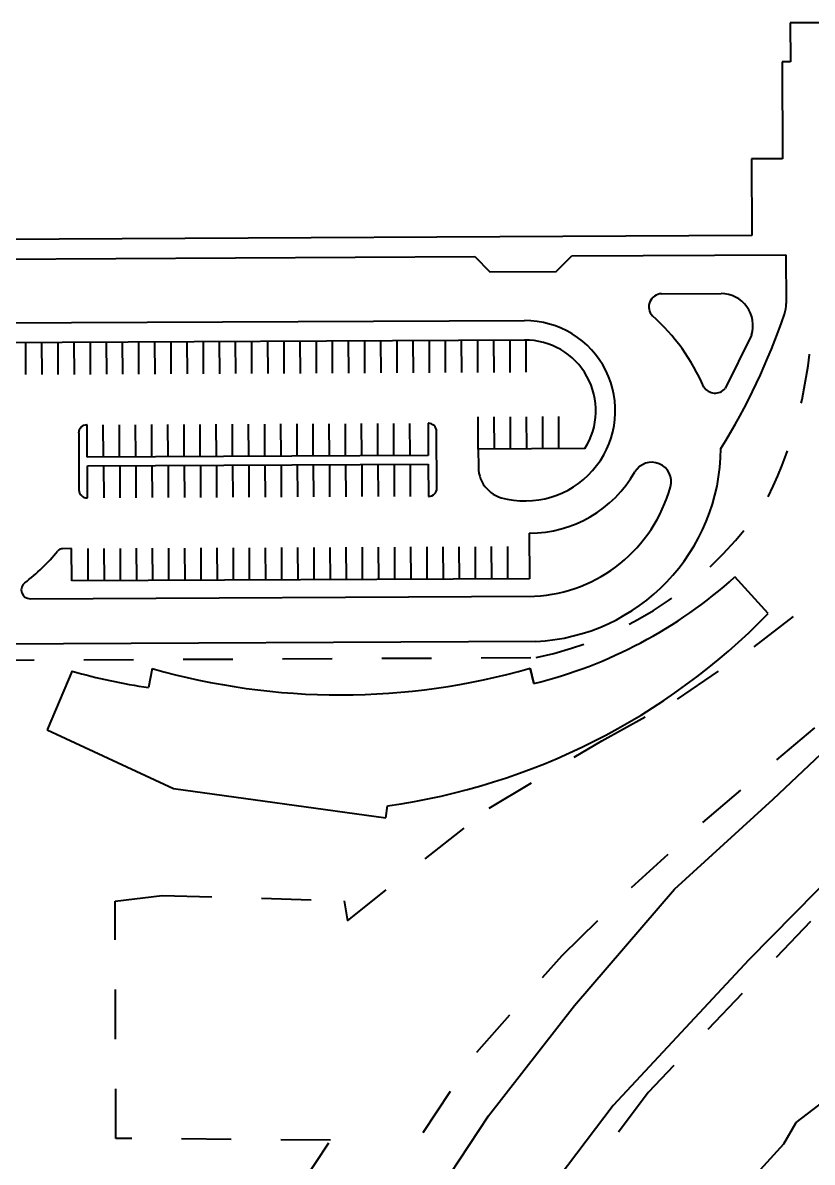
# Model space of a CAD drawing. Header units: metres. Extents: x 625987 to 635197, y 3048449 to 3066446.
# Drawn here: x 634629.488 to 634631.077, y 3063192.206 to 3063194.502 of the extents above; entities that cross this region are included whole.
import ezdxf

# ---------------------------------------------------------------- set-up
doc = ezdxf.new("R2010")
doc.units = ezdxf.units.M
doc.linetypes.add('DASHED', pattern=[0.75, 0.5, -0.25])
for name, color, linetype, lineweight in [('C-BLDG', 253, 'Continuous', 5), ('C-FENC-AIRF-SECU', 253, 'DASHED', 0), ('C-PARK-MARK', 253, 'Continuous', 9), ('C-ROAD-LAND', 253, 'Continuous', 9)]:
    doc.layers.add(name, color=color, linetype=linetype, lineweight=lineweight)
doc.layers.add('C-BLDG-TERM', color=253, linetype='Continuous')
doc.layers.add('C-ROAD-CNTR-N', color=92, linetype='Continuous')

# ---------------------------------------------------------------- blocks, each defined once
blk = doc.blocks.new('*E24')
at = {"layer": 'C-ROAD-LAND', "lineweight": 40, "elevation": 2882.9083}
blk.add_lwpolyline([(634684.78989, 3063131.75783, 0.720806), (634684.79205, 3063131.75145), (634684.99508, 3063131.75241, 0.322998), (634685.04981, 3063131.79655, 0.879525), (634685.03554, 3063131.80251, -0.266742), (634684.993, 3063131.77781), (634684.99308, 3063131.75951), (634684.8088, 3063131.75863), (634684.80874, 3063131.77163), (634684.80511, 3063131.77161, 0.224951), (634684.8031, 3063131.77065, -0.060501), (634684.78988, 3063131.75785, 0.060501)], format="xyb", close=True, dxfattribs=at)
blk.add_lwpolyline([(634684.78989, 3063131.75783, 0.720806), (634684.79205, 3063131.75145), (634684.99508, 3063131.75241, 0.322998), (634685.04981, 3063131.79655, 0.879525), (634685.03554, 3063131.80251, -0.266742), (634684.993, 3063131.77781), (634684.99308, 3063131.75951), (634684.8088, 3063131.75863), (634684.80874, 3063131.77163), (634684.80511, 3063131.77161, 0.224951), (634684.8031, 3063131.77065, -0.060501), (634684.78988, 3063131.75785, 0.060501)], format="xyb", close=True, dxfattribs=at)

msp = doc.modelspace()

# ---------------------------------------------------------------- linework, layer by layer
at = {"layer": 'C-BLDG', "lineweight": 40}
for p, q in [((634630.9885, 3063193.3115, 24568986.0801), (634630.9215, 3063193.3854, 24568986.0801)), ((634630.9885, 3063193.3115, 24568986.0801), (634630.9215, 3063193.3854, 24568986.0801)), ((634629.7485, 3063193.201, 24568986.0801), (634629.741, 3063193.1628, 24568986.0801)), ((634629.7485, 3063193.201, 24568986.0801), (634629.741, 3063193.1628, 24568986.0801)), ((634630.5168, 3063193.1706, 24568986.0801), (634630.5092, 3063193.2017, 24568986.0801)), ((634630.5168, 3063193.1706, 24568986.0801), (634630.5092, 3063193.2017, 24568986.0801)), ((634630.5092, 3063193.2017, 24568986.0801), (634630.5168, 3063193.1706, 24568986.0801)), ((634630.5168, 3063193.1706, 24568986.0801), (634630.5092, 3063193.2017, 24568986.0801)), ((634630.5168, 3063193.1706, 24568986.0801), (634630.5092, 3063193.2017, 24568986.0801)), ((634630.5092, 3063193.2017, 24568986.0801), (634630.5168, 3063193.1706, 24568986.0801)), ((634629.5871, 3063193.1959, 24568986.0801), (634629.5373, 3063193.0772, 24568986.0801)), ((634629.5871, 3063193.1959, 24568986.0801), (634629.5373, 3063193.0772, 24568986.0801)), ((634629.5373, 3063193.0772, 24568986.0801), (634629.7911, 3063192.9593, 24568986.0801)), ((634629.5373, 3063193.0772, 24568986.0801), (634629.7911, 3063192.9593, 24568986.0801)), ((634629.7911, 3063192.9593, 24568986.0801), (634630.2187, 3063192.9001, 24568986.0801)), ((634629.7911, 3063192.9593, 24568986.0801), (634630.2187, 3063192.9001, 24568986.0801)), ((634630.2187, 3063192.9001, 24568986.0801), (634630.2221, 3063192.9244, 24568986.0801)), ((634630.2187, 3063192.9001, 24568986.0801), (634630.2221, 3063192.9244, 24568986.0801))]:
    msp.add_line(p, q, dxfattribs=at)
for centre, major_axis, start_param, end_param in [((634630.2922, 3063194.0829, 24568986.0801), (-0.6643, 0.6643), 2.597536, 3.090226), ((634630.2922, 3063194.0829, 24568986.0801), (-0.6643, 0.6643), 2.597536, 3.090226), ((634630.0395, 3063194.2382, 24568986.0801), (0.9379, 0.9379), 4.0651, 4.724259), ((634630.0395, 3063194.2382, 24568986.0801), (0.9379, 0.9379), 4.0651, 4.724259), ((634630.1276, 3063194.522, 24568986.0801), (0.9718, 0.9718), 3.647531, 4.208371), ((634630.1276, 3063194.522, 24568986.0801), (0.9718, 0.9718), 3.647531, 4.208371), ((634629.8863, 3063194.2156, 24568986.0801), (0.7515, 0.7515), 3.641627, 3.789908), ((634629.8863, 3063194.2156, 24568986.0801), (0.7515, 0.7515), 3.641627, 3.789908)]:
    msp.add_ellipse(centre, major_axis=major_axis, ratio=1, start_param=start_param, end_param=end_param, dxfattribs=at)
at = {"layer": 'C-BLDG-TERM', "lineweight": 40}
for p, q in [((634631.1106, 3063194.5017, 24568986.0801), (634631.0328, 3063194.5014, 24568986.0801)), ((634631.1106, 3063194.5017, 24568986.0801), (634631.0328, 3063194.5014, 24568986.0801)), ((634631.0328, 3063194.5014, 24568986.0801), (634631.0331, 3063194.4233, 24568986.0801)), ((634631.0328, 3063194.5014, 24568986.0801), (634631.0331, 3063194.4233, 24568986.0801)), ((634631.0331, 3063194.4233, 24568986.0801), (634631.0164, 3063194.4233, 24568986.0801)), ((634631.0164, 3063194.4233, 24568986.0801), (634631.0173, 3063194.2279, 24568986.0801)), ((634631.0331, 3063194.4233, 24568986.0801), (634631.0164, 3063194.4233, 24568986.0801)), ((634631.0164, 3063194.4233, 24568986.0801), (634631.0173, 3063194.2279, 24568986.0801)), ((634631.0173, 3063194.2279, 24568986.0801), (634630.9549, 3063194.2276, 24568986.0801)), ((634631.0173, 3063194.2279, 24568986.0801), (634630.9549, 3063194.2276, 24568986.0801)), ((634630.9549, 3063194.2276, 24568986.0801), (634630.9556, 3063194.073, 24568986.0801)), ((634630.9549, 3063194.2276, 24568986.0801), (634630.9556, 3063194.073, 24568986.0801)), ((634630.9556, 3063194.073, 24568986.0801), (634628.5896, 3063194.0613, 24568986.0801)), ((634630.9556, 3063194.073, 24568986.0801), (634628.5896, 3063194.0613, 24568986.0801))]:
    msp.add_line(p, q, dxfattribs=at)
at = {"layer": 'C-FENC-AIRF-SECU', "lineweight": 40, "ltscale": 0.2}
for p, q in [((634630.9602, 3063193.2448, 24568986.0801), (634631.1658, 3063193.4039, 24568986.0801)), ((634630.9602, 3063193.2448, 24568986.0801), (634631.1658, 3063193.4039, 24568986.0801)), ((634630.8061, 3063193.1393, 24568986.0801), (634630.9602, 3063193.2448, 24568986.0801)), ((634630.8061, 3063193.1393, 24568986.0801), (634630.9602, 3063193.2448, 24568986.0801)), ((634628.6107, 3063193.2139, 24568986.0801), (634630.5213, 3063193.2229, 24568986.0801)), ((634628.6107, 3063193.2139, 24568986.0801), (634630.5213, 3063193.2229, 24568986.0801)), ((634631.0056, 3063193.017, 24568986.0801), (634631.2543, 3063193.2261, 24568986.0801)), ((634631.0056, 3063193.017, 24568986.0801), (634631.2543, 3063193.2261, 24568986.0801)), ((634630.6533, 3063193.0555, 24568986.0801), (634630.8061, 3063193.1393, 24568986.0801)), ((634630.6533, 3063193.0555, 24568986.0801), (634630.8061, 3063193.1393, 24568986.0801)), ((634630.4265, 3063192.9195, 24568986.0801), (634630.6533, 3063193.0555, 24568986.0801)), ((634630.4265, 3063192.9195, 24568986.0801), (634630.6533, 3063193.0555, 24568986.0801)), ((634630.857, 3063192.8908, 24568986.0801), (634631.0056, 3063193.017, 24568986.0801)), ((634630.857, 3063192.8908, 24568986.0801), (634631.0056, 3063193.017, 24568986.0801)), ((634630.1413, 3063192.6928, 24568986.0801), (634630.4265, 3063192.9195, 24568986.0801)), ((634630.1413, 3063192.6928, 24568986.0801), (634630.4265, 3063192.9195, 24568986.0801)), ((634630.713, 3063192.7595, 24568986.0801), (634630.857, 3063192.8908, 24568986.0801)), ((634630.713, 3063192.7595, 24568986.0801), (634630.857, 3063192.8908, 24568986.0801)), ((634631.2113, 3063192.8362, 24568986.0801), (634630.7471, 3063192.3468, 24568986.0801)), ((634631.2113, 3063192.8362, 24568986.0801), (634630.7471, 3063192.3468, 24568986.0801)), ((634629.6738, 3063192.7319, 24568986.0801), (634629.7688, 3063192.7439, 24568986.0801)), ((634629.6738, 3063192.7319, 24568986.0801), (634629.7688, 3063192.7439, 24568986.0801)), ((634629.7688, 3063192.7439, 24568986.0801), (634630.1349, 3063192.7331, 24568986.0801)), ((634629.7688, 3063192.7439, 24568986.0801), (634630.1349, 3063192.7331, 24568986.0801)), ((634630.5739, 3063192.623, 24568986.0801), (634630.713, 3063192.7595, 24568986.0801)), ((634630.5739, 3063192.623, 24568986.0801), (634630.713, 3063192.7595, 24568986.0801)), ((634629.6753, 3063192.2541, 24568986.0801), (634629.6738, 3063192.7319, 24568986.0801)), ((634629.6753, 3063192.2541, 24568986.0801), (634629.6738, 3063192.7319, 24568986.0801)), ((634630.1349, 3063192.7331, 24568986.0801), (634630.1413, 3063192.6928, 24568986.0801)), ((634630.1349, 3063192.7331, 24568986.0801), (634630.1413, 3063192.6928, 24568986.0801)), ((634630.4019, 3063192.4283, 24568986.0801), (634630.5739, 3063192.623, 24568986.0801)), ((634630.4019, 3063192.4283, 24568986.0801), (634630.5739, 3063192.623, 24568986.0801)), ((634631.045, 3063192.2866, 24568986.0801), (634631.3172, 3063192.4954, 24568986.0801)), ((634631.045, 3063192.2866, 24568986.0801), (634631.3172, 3063192.4954, 24568986.0801)), ((634630.2936, 3063192.2663, 24568986.0801), (634630.4019, 3063192.4283, 24568986.0801)), ((634630.2936, 3063192.2663, 24568986.0801), (634630.4019, 3063192.4283, 24568986.0801)), ((634630.7471, 3063192.3468, 24568986.0801), (634630.3858, 3063191.8624, 24568986.0801)), ((634630.7471, 3063192.3468, 24568986.0801), (634630.3858, 3063191.8624, 24568986.0801)), ((634631.0197, 3063192.2431, 24568986.0801), (634631.045, 3063192.2866, 24568986.0801)), ((634631.0197, 3063192.2431, 24568986.0801), (634631.045, 3063192.2866, 24568986.0801)), ((634630.0139, 3063191.7529, 24568986.0801), (634630.2936, 3063192.2663, 24568986.0801)), ((634630.0139, 3063191.7529, 24568986.0801), (634630.2936, 3063192.2663, 24568986.0801)), ((634628.9501, 3063190.4907, 24568986.0801), (634630.1074, 3063192.251, 24568986.0801)), ((634628.9501, 3063190.4907, 24568986.0801), (634630.1074, 3063192.251, 24568986.0801)), ((634630.1074, 3063192.251, 24568986.0801), (634629.6753, 3063192.2541, 24568986.0801)), ((634630.1074, 3063192.251, 24568986.0801), (634629.6753, 3063192.2541, 24568986.0801)), ((634630.9531, 3063192.1696, 24568986.0801), (634631.0197, 3063192.2431, 24568986.0801)), ((634630.9531, 3063192.1696, 24568986.0801), (634631.0197, 3063192.2431, 24568986.0801))]:
    msp.add_line(p, q, dxfattribs=at)
for centre, major_axis, start_param, end_param in [((634630.2105, 3063193.927, 24568986.0801), (-0.6123, 0.6123), 3.472735, 3.89922), ((634630.2105, 3063193.927, 24568986.0801), (-0.6123, 0.6123), 3.472735, 3.89922), ((634630.3714, 3063193.938, 24568986.0801), (0.5166, 0.5166), 4.133599, 4.933095), ((634630.3714, 3063193.938, 24568986.0801), (0.5166, 0.5166), 4.133599, 4.933095)]:
    msp.add_ellipse(centre, major_axis=major_axis, ratio=1, start_param=start_param, end_param=end_param, dxfattribs=at)
at = {"layer": 'C-PARK-MARK', "lineweight": 40}
for p, q in [((634629.4944, 3063193.7929, 24568986.0801), (634629.4941, 3063193.8579, 24568986.0801)), ((634629.4944, 3063193.7929, 24568986.0801), (634629.4941, 3063193.8579, 24568986.0801)), ((634629.5269, 3063193.7931, 24568986.0801), (634629.5266, 3063193.8581, 24568986.0801)), ((634629.5269, 3063193.7931, 24568986.0801), (634629.5266, 3063193.8581, 24568986.0801)), ((634629.5594, 3063193.7932, 24568986.0801), (634629.5591, 3063193.8582, 24568986.0801)), ((634629.5594, 3063193.7932, 24568986.0801), (634629.5591, 3063193.8582, 24568986.0801)), ((634629.5919, 3063193.7934, 24568986.0801), (634629.5916, 3063193.8584, 24568986.0801)), ((634629.5919, 3063193.7934, 24568986.0801), (634629.5916, 3063193.8584, 24568986.0801)), ((634629.6244, 3063193.7935, 24568986.0801), (634629.6241, 3063193.8585, 24568986.0801)), ((634629.6244, 3063193.7935, 24568986.0801), (634629.6241, 3063193.8585, 24568986.0801)), ((634629.6569, 3063193.7937, 24568986.0801), (634629.6566, 3063193.8587, 24568986.0801)), ((634629.6569, 3063193.7937, 24568986.0801), (634629.6566, 3063193.8587, 24568986.0801)), ((634629.6894, 3063193.7938, 24568986.0801), (634629.689, 3063193.8588, 24568986.0801)), ((634629.6894, 3063193.7938, 24568986.0801), (634629.689, 3063193.8588, 24568986.0801)), ((634629.7218, 3063193.794, 24568986.0801), (634629.7215, 3063193.859, 24568986.0801)), ((634629.7218, 3063193.794, 24568986.0801), (634629.7215, 3063193.859, 24568986.0801)), ((634629.7543, 3063193.7941, 24568986.0801), (634629.754, 3063193.8591, 24568986.0801)), ((634629.7543, 3063193.7941, 24568986.0801), (634629.754, 3063193.8591, 24568986.0801)), ((634629.7868, 3063193.7943, 24568986.0801), (634629.7865, 3063193.8593, 24568986.0801)), ((634629.7868, 3063193.7943, 24568986.0801), (634629.7865, 3063193.8593, 24568986.0801)), ((634629.8193, 3063193.7945, 24568986.0801), (634629.819, 3063193.8594, 24568986.0801)), ((634629.8193, 3063193.7945, 24568986.0801), (634629.819, 3063193.8594, 24568986.0801)), ((634629.8518, 3063193.7946, 24568986.0801), (634629.8515, 3063193.8596, 24568986.0801)), ((634629.8518, 3063193.7946, 24568986.0801), (634629.8515, 3063193.8596, 24568986.0801)), ((634629.8843, 3063193.7948, 24568986.0801), (634629.884, 3063193.8597, 24568986.0801)), ((634629.8843, 3063193.7948, 24568986.0801), (634629.884, 3063193.8597, 24568986.0801)), ((634629.9168, 3063193.7949, 24568986.0801), (634629.9165, 3063193.8599, 24568986.0801)), ((634629.9168, 3063193.7949, 24568986.0801), (634629.9165, 3063193.8599, 24568986.0801)), ((634629.9493, 3063193.7951, 24568986.0801), (634629.949, 3063193.8601, 24568986.0801)), ((634629.9493, 3063193.7951, 24568986.0801), (634629.949, 3063193.8601, 24568986.0801)), ((634629.9818, 3063193.7952, 24568986.0801), (634629.9815, 3063193.8602, 24568986.0801)), ((634629.9818, 3063193.7952, 24568986.0801), (634629.9815, 3063193.8602, 24568986.0801)), ((634630.0143, 3063193.7954, 24568986.0801), (634630.0139, 3063193.8604, 24568986.0801)), ((634630.0143, 3063193.7954, 24568986.0801), (634630.0139, 3063193.8604, 24568986.0801)), ((634630.0467, 3063193.7955, 24568986.0801), (634630.0464, 3063193.8605, 24568986.0801)), ((634630.0467, 3063193.7955, 24568986.0801), (634630.0464, 3063193.8605, 24568986.0801)), ((634630.0792, 3063193.7957, 24568986.0801), (634630.0789, 3063193.8607, 24568986.0801)), ((634630.0792, 3063193.7957, 24568986.0801), (634630.0789, 3063193.8607, 24568986.0801)), ((634630.1117, 3063193.7958, 24568986.0801), (634630.1114, 3063193.8608, 24568986.0801)), ((634630.1117, 3063193.7958, 24568986.0801), (634630.1114, 3063193.8608, 24568986.0801)), ((634630.1442, 3063193.796, 24568986.0801), (634630.1439, 3063193.861, 24568986.0801)), ((634630.1442, 3063193.796, 24568986.0801), (634630.1439, 3063193.861, 24568986.0801)), ((634630.1767, 3063193.7961, 24568986.0801), (634630.1764, 3063193.8611, 24568986.0801)), ((634630.1767, 3063193.7961, 24568986.0801), (634630.1764, 3063193.8611, 24568986.0801)), ((634630.2092, 3063193.7963, 24568986.0801), (634630.2089, 3063193.8613, 24568986.0801)), ((634630.2092, 3063193.7963, 24568986.0801), (634630.2089, 3063193.8613, 24568986.0801)), ((634630.2417, 3063193.7965, 24568986.0801), (634630.2414, 3063193.8614, 24568986.0801)), ((634630.2417, 3063193.7965, 24568986.0801), (634630.2414, 3063193.8614, 24568986.0801)), ((634630.2742, 3063193.7966, 24568986.0801), (634630.2739, 3063193.8616, 24568986.0801)), ((634630.2742, 3063193.7966, 24568986.0801), (634630.2739, 3063193.8616, 24568986.0801)), ((634630.3067, 3063193.7968, 24568986.0801), (634630.3064, 3063193.8617, 24568986.0801)), ((634630.3067, 3063193.7968, 24568986.0801), (634630.3064, 3063193.8617, 24568986.0801)), ((634630.3391, 3063193.7969, 24568986.0801), (634630.3388, 3063193.8619, 24568986.0801)), ((634630.3391, 3063193.7969, 24568986.0801), (634630.3388, 3063193.8619, 24568986.0801)), ((634630.3716, 3063193.7971, 24568986.0801), (634630.3713, 3063193.8621, 24568986.0801)), ((634630.3716, 3063193.7971, 24568986.0801), (634630.3713, 3063193.8621, 24568986.0801)), ((634630.4041, 3063193.7972, 24568986.0801), (634630.4038, 3063193.8622, 24568986.0801)), ((634630.4041, 3063193.7972, 24568986.0801), (634630.4038, 3063193.8622, 24568986.0801)), ((634630.4366, 3063193.7974, 24568986.0801), (634630.4363, 3063193.8624, 24568986.0801)), ((634630.4366, 3063193.7974, 24568986.0801), (634630.4363, 3063193.8624, 24568986.0801)), ((634630.4691, 3063193.7975, 24568986.0801), (634630.4688, 3063193.8625, 24568986.0801)), ((634630.4691, 3063193.7975, 24568986.0801), (634630.4688, 3063193.8625, 24568986.0801)), ((634630.5016, 3063193.7977, 24568986.0801), (634630.5013, 3063193.8627, 24568986.0801)), ((634630.5016, 3063193.7977, 24568986.0801), (634630.5013, 3063193.8627, 24568986.0801)), ((634630.4049, 3063193.6428, 24568986.0801), (634630.4046, 3063193.7077, 24568986.0801)), ((634630.4049, 3063193.6428, 24568986.0801), (634630.4046, 3063193.7077, 24568986.0801)), ((634630.4373, 3063193.6429, 24568986.0801), (634630.437, 3063193.7079, 24568986.0801)), ((634630.4373, 3063193.6429, 24568986.0801), (634630.437, 3063193.7079, 24568986.0801)), ((634630.4698, 3063193.6431, 24568986.0801), (634630.4695, 3063193.708, 24568986.0801)), ((634630.4698, 3063193.6431, 24568986.0801), (634630.4695, 3063193.708, 24568986.0801)), ((634630.5023, 3063193.6432, 24568986.0801), (634630.502, 3063193.7082, 24568986.0801)), ((634630.5023, 3063193.6432, 24568986.0801), (634630.502, 3063193.7082, 24568986.0801)), ((634630.5348, 3063193.6434, 24568986.0801), (634630.5345, 3063193.7083, 24568986.0801)), ((634630.5348, 3063193.6434, 24568986.0801), (634630.5345, 3063193.7083, 24568986.0801)), ((634630.5673, 3063193.6435, 24568986.0801), (634630.567, 3063193.7085, 24568986.0801)), ((634630.5673, 3063193.6435, 24568986.0801), (634630.567, 3063193.7085, 24568986.0801)), ((634629.6504, 3063193.6268, 24568986.0801), (634629.6501, 3063193.6918, 24568986.0801)), ((634629.6504, 3063193.6268, 24568986.0801), (634629.6501, 3063193.6918, 24568986.0801)), ((634629.6829, 3063193.627, 24568986.0801), (634629.6826, 3063193.6919, 24568986.0801)), ((634629.6829, 3063193.627, 24568986.0801), (634629.6826, 3063193.6919, 24568986.0801)), ((634629.7154, 3063193.6271, 24568986.0801), (634629.7151, 3063193.6921, 24568986.0801)), ((634629.7154, 3063193.6271, 24568986.0801), (634629.7151, 3063193.6921, 24568986.0801)), ((634629.7479, 3063193.6273, 24568986.0801), (634629.7476, 3063193.6922, 24568986.0801)), ((634629.7479, 3063193.6273, 24568986.0801), (634629.7476, 3063193.6922, 24568986.0801)), ((634629.7804, 3063193.6274, 24568986.0801), (634629.78, 3063193.6924, 24568986.0801)), ((634629.7804, 3063193.6274, 24568986.0801), (634629.78, 3063193.6924, 24568986.0801)), ((634629.8128, 3063193.6276, 24568986.0801), (634629.8125, 3063193.6926, 24568986.0801)), ((634629.8128, 3063193.6276, 24568986.0801), (634629.8125, 3063193.6926, 24568986.0801)), ((634629.8453, 3063193.6277, 24568986.0801), (634629.845, 3063193.6927, 24568986.0801)), ((634629.8453, 3063193.6277, 24568986.0801), (634629.845, 3063193.6927, 24568986.0801)), ((634629.8778, 3063193.6279, 24568986.0801), (634629.8775, 3063193.6929, 24568986.0801)), ((634629.8778, 3063193.6279, 24568986.0801), (634629.8775, 3063193.6929, 24568986.0801)), ((634629.9103, 3063193.628, 24568986.0801), (634629.91, 3063193.693, 24568986.0801)), ((634629.9103, 3063193.628, 24568986.0801), (634629.91, 3063193.693, 24568986.0801)), ((634629.9428, 3063193.6282, 24568986.0801), (634629.9425, 3063193.6932, 24568986.0801)), ((634629.9428, 3063193.6282, 24568986.0801), (634629.9425, 3063193.6932, 24568986.0801)), ((634629.9753, 3063193.6283, 24568986.0801), (634629.975, 3063193.6933, 24568986.0801)), ((634629.9753, 3063193.6283, 24568986.0801), (634629.975, 3063193.6933, 24568986.0801)), ((634630.0078, 3063193.6285, 24568986.0801), (634630.0075, 3063193.6935, 24568986.0801)), ((634630.0078, 3063193.6285, 24568986.0801), (634630.0075, 3063193.6935, 24568986.0801)), ((634630.0403, 3063193.6287, 24568986.0801), (634630.04, 3063193.6936, 24568986.0801)), ((634630.0403, 3063193.6287, 24568986.0801), (634630.04, 3063193.6936, 24568986.0801)), ((634630.0728, 3063193.6288, 24568986.0801), (634630.0725, 3063193.6938, 24568986.0801)), ((634630.0728, 3063193.6288, 24568986.0801), (634630.0725, 3063193.6938, 24568986.0801)), ((634630.1052, 3063193.629, 24568986.0801), (634630.1049, 3063193.6939, 24568986.0801)), ((634630.1052, 3063193.629, 24568986.0801), (634630.1049, 3063193.6939, 24568986.0801)), ((634630.1377, 3063193.6291, 24568986.0801), (634630.1374, 3063193.6941, 24568986.0801)), ((634630.1377, 3063193.6291, 24568986.0801), (634630.1374, 3063193.6941, 24568986.0801)), ((634630.1702, 3063193.6293, 24568986.0801), (634630.1699, 3063193.6943, 24568986.0801)), ((634630.1702, 3063193.6293, 24568986.0801), (634630.1699, 3063193.6943, 24568986.0801)), ((634630.2027, 3063193.6294, 24568986.0801), (634630.2024, 3063193.6944, 24568986.0801)), ((634630.2027, 3063193.6294, 24568986.0801), (634630.2024, 3063193.6944, 24568986.0801)), ((634630.2352, 3063193.6296, 24568986.0801), (634630.2349, 3063193.6946, 24568986.0801)), ((634630.2352, 3063193.6296, 24568986.0801), (634630.2349, 3063193.6946, 24568986.0801)), ((634630.2677, 3063193.6297, 24568986.0801), (634630.2674, 3063193.6947, 24568986.0801)), ((634630.2677, 3063193.6297, 24568986.0801), (634630.2674, 3063193.6947, 24568986.0801)), ((634629.8779, 3063193.6107, 24568986.0801), (634629.8782, 3063193.5457, 24568986.0801)), ((634629.8779, 3063193.6107, 24568986.0801), (634629.8782, 3063193.5457, 24568986.0801)), ((634629.9104, 3063193.6108, 24568986.0801), (634629.9107, 3063193.5459, 24568986.0801)), ((634629.9104, 3063193.6108, 24568986.0801), (634629.9107, 3063193.5459, 24568986.0801)), ((634629.9429, 3063193.611, 24568986.0801), (634629.9432, 3063193.546, 24568986.0801)), ((634629.9429, 3063193.611, 24568986.0801), (634629.9432, 3063193.546, 24568986.0801)), ((634629.9754, 3063193.6111, 24568986.0801), (634629.9757, 3063193.5462, 24568986.0801)), ((634629.9754, 3063193.6111, 24568986.0801), (634629.9757, 3063193.5462, 24568986.0801)), ((634630.0079, 3063193.6113, 24568986.0801), (634630.0082, 3063193.5463, 24568986.0801)), ((634630.0079, 3063193.6113, 24568986.0801), (634630.0082, 3063193.5463, 24568986.0801)), ((634630.0404, 3063193.6115, 24568986.0801), (634630.0407, 3063193.5465, 24568986.0801)), ((634630.0404, 3063193.6115, 24568986.0801), (634630.0407, 3063193.5465, 24568986.0801)), ((634630.0728, 3063193.6116, 24568986.0801), (634630.0731, 3063193.5466, 24568986.0801)), ((634630.0728, 3063193.6116, 24568986.0801), (634630.0731, 3063193.5466, 24568986.0801)), ((634630.1053, 3063193.6118, 24568986.0801), (634630.1056, 3063193.5468, 24568986.0801)), ((634630.1053, 3063193.6118, 24568986.0801), (634630.1056, 3063193.5468, 24568986.0801)), ((634630.1378, 3063193.6119, 24568986.0801), (634630.1381, 3063193.5469, 24568986.0801)), ((634630.1378, 3063193.6119, 24568986.0801), (634630.1381, 3063193.5469, 24568986.0801)), ((634630.1703, 3063193.6121, 24568986.0801), (634630.1706, 3063193.5471, 24568986.0801)), ((634630.1703, 3063193.6121, 24568986.0801), (634630.1706, 3063193.5471, 24568986.0801)), ((634630.2028, 3063193.6122, 24568986.0801), (634630.2031, 3063193.5472, 24568986.0801)), ((634630.2028, 3063193.6122, 24568986.0801), (634630.2031, 3063193.5472, 24568986.0801)), ((634630.2353, 3063193.6124, 24568986.0801), (634630.2356, 3063193.5474, 24568986.0801)), ((634630.2353, 3063193.6124, 24568986.0801), (634630.2356, 3063193.5474, 24568986.0801)), ((634630.2678, 3063193.6125, 24568986.0801), (634630.2681, 3063193.5476, 24568986.0801)), ((634630.2678, 3063193.6125, 24568986.0801), (634630.2681, 3063193.5476, 24568986.0801)), ((634629.6505, 3063193.6096, 24568986.0801), (634629.6508, 3063193.5446, 24568986.0801)), ((634629.6505, 3063193.6096, 24568986.0801), (634629.6508, 3063193.5446, 24568986.0801)), ((634629.683, 3063193.6098, 24568986.0801), (634629.6833, 3063193.5448, 24568986.0801)), ((634629.683, 3063193.6098, 24568986.0801), (634629.6833, 3063193.5448, 24568986.0801)), ((634629.7155, 3063193.6099, 24568986.0801), (634629.7158, 3063193.5449, 24568986.0801)), ((634629.7155, 3063193.6099, 24568986.0801), (634629.7158, 3063193.5449, 24568986.0801)), ((634629.7479, 3063193.6101, 24568986.0801), (634629.7483, 3063193.5451, 24568986.0801)), ((634629.7479, 3063193.6101, 24568986.0801), (634629.7483, 3063193.5451, 24568986.0801)), ((634629.7804, 3063193.6102, 24568986.0801), (634629.7807, 3063193.5452, 24568986.0801)), ((634629.7804, 3063193.6102, 24568986.0801), (634629.7807, 3063193.5452, 24568986.0801)), ((634629.8129, 3063193.6104, 24568986.0801), (634629.8132, 3063193.5454, 24568986.0801)), ((634629.8129, 3063193.6104, 24568986.0801), (634629.8132, 3063193.5454, 24568986.0801)), ((634629.8454, 3063193.6105, 24568986.0801), (634629.8457, 3063193.5456, 24568986.0801)), ((634629.8454, 3063193.6105, 24568986.0801), (634629.8457, 3063193.5456, 24568986.0801)), ((634629.6188, 3063193.4426, 24568986.0801), (634629.6191, 3063193.3776, 24568986.0801)), ((634629.6188, 3063193.4426, 24568986.0801), (634629.6191, 3063193.3776, 24568986.0801)), ((634629.6513, 3063193.4428, 24568986.0801), (634629.6516, 3063193.3778, 24568986.0801)), ((634629.6513, 3063193.4428, 24568986.0801), (634629.6516, 3063193.3778, 24568986.0801)), ((634629.6838, 3063193.4429, 24568986.0801), (634629.6841, 3063193.3779, 24568986.0801)), ((634629.6838, 3063193.4429, 24568986.0801), (634629.6841, 3063193.3779, 24568986.0801)), ((634629.7162, 3063193.4431, 24568986.0801), (634629.7166, 3063193.3781, 24568986.0801)), ((634629.7162, 3063193.4431, 24568986.0801), (634629.7166, 3063193.3781, 24568986.0801)), ((634629.7487, 3063193.4432, 24568986.0801), (634629.749, 3063193.3782, 24568986.0801)), ((634629.7487, 3063193.4432, 24568986.0801), (634629.749, 3063193.3782, 24568986.0801)), ((634629.7812, 3063193.4434, 24568986.0801), (634629.7815, 3063193.3784, 24568986.0801)), ((634629.7812, 3063193.4434, 24568986.0801), (634629.7815, 3063193.3784, 24568986.0801)), ((634629.8137, 3063193.4435, 24568986.0801), (634629.814, 3063193.3786, 24568986.0801)), ((634629.8137, 3063193.4435, 24568986.0801), (634629.814, 3063193.3786, 24568986.0801)), ((634629.8462, 3063193.4437, 24568986.0801), (634629.8465, 3063193.3787, 24568986.0801)), ((634629.8462, 3063193.4437, 24568986.0801), (634629.8465, 3063193.3787, 24568986.0801)), ((634629.8787, 3063193.4438, 24568986.0801), (634629.879, 3063193.3789, 24568986.0801)), ((634629.8787, 3063193.4438, 24568986.0801), (634629.879, 3063193.3789, 24568986.0801)), ((634629.9112, 3063193.444, 24568986.0801), (634629.9115, 3063193.379, 24568986.0801)), ((634629.9112, 3063193.444, 24568986.0801), (634629.9115, 3063193.379, 24568986.0801)), ((634629.9437, 3063193.4441, 24568986.0801), (634629.944, 3063193.3792, 24568986.0801)), ((634629.9437, 3063193.4441, 24568986.0801), (634629.944, 3063193.3792, 24568986.0801)), ((634629.9762, 3063193.4443, 24568986.0801), (634629.9765, 3063193.3793, 24568986.0801)), ((634629.9762, 3063193.4443, 24568986.0801), (634629.9765, 3063193.3793, 24568986.0801)), ((634630.0087, 3063193.4445, 24568986.0801), (634630.009, 3063193.3795, 24568986.0801)), ((634630.0087, 3063193.4445, 24568986.0801), (634630.009, 3063193.3795, 24568986.0801)), ((634630.0411, 3063193.4446, 24568986.0801), (634630.0414, 3063193.3796, 24568986.0801)), ((634630.0411, 3063193.4446, 24568986.0801), (634630.0414, 3063193.3796, 24568986.0801)), ((634630.0736, 3063193.4448, 24568986.0801), (634630.0739, 3063193.3798, 24568986.0801)), ((634630.0736, 3063193.4448, 24568986.0801), (634630.0739, 3063193.3798, 24568986.0801)), ((634630.1061, 3063193.4449, 24568986.0801), (634630.1064, 3063193.3799, 24568986.0801)), ((634630.1061, 3063193.4449, 24568986.0801), (634630.1064, 3063193.3799, 24568986.0801)), ((634630.1386, 3063193.4451, 24568986.0801), (634630.1389, 3063193.3801, 24568986.0801)), ((634630.1386, 3063193.4451, 24568986.0801), (634630.1389, 3063193.3801, 24568986.0801)), ((634630.1711, 3063193.4452, 24568986.0801), (634630.1714, 3063193.3802, 24568986.0801)), ((634630.1711, 3063193.4452, 24568986.0801), (634630.1714, 3063193.3802, 24568986.0801)), ((634630.2036, 3063193.4454, 24568986.0801), (634630.2039, 3063193.3804, 24568986.0801)), ((634630.2036, 3063193.4454, 24568986.0801), (634630.2039, 3063193.3804, 24568986.0801)), ((634630.2361, 3063193.4455, 24568986.0801), (634630.2364, 3063193.3806, 24568986.0801)), ((634630.2361, 3063193.4455, 24568986.0801), (634630.2364, 3063193.3806, 24568986.0801)), ((634630.2686, 3063193.4457, 24568986.0801), (634630.2689, 3063193.3807, 24568986.0801)), ((634630.2686, 3063193.4457, 24568986.0801), (634630.2689, 3063193.3807, 24568986.0801)), ((634630.3011, 3063193.4458, 24568986.0801), (634630.3014, 3063193.3809, 24568986.0801)), ((634630.3011, 3063193.4458, 24568986.0801), (634630.3014, 3063193.3809, 24568986.0801)), ((634630.3335, 3063193.446, 24568986.0801), (634630.3339, 3063193.381, 24568986.0801)), ((634630.3335, 3063193.446, 24568986.0801), (634630.3339, 3063193.381, 24568986.0801)), ((634630.366, 3063193.4462, 24568986.0801), (634630.3663, 3063193.3812, 24568986.0801)), ((634630.366, 3063193.4462, 24568986.0801), (634630.3663, 3063193.3812, 24568986.0801)), ((634630.3985, 3063193.4463, 24568986.0801), (634630.3988, 3063193.3813, 24568986.0801)), ((634630.3985, 3063193.4463, 24568986.0801), (634630.3988, 3063193.3813, 24568986.0801)), ((634630.431, 3063193.4465, 24568986.0801), (634630.4313, 3063193.3815, 24568986.0801)), ((634630.431, 3063193.4465, 24568986.0801), (634630.4313, 3063193.3815, 24568986.0801)), ((634630.4635, 3063193.4466, 24568986.0801), (634630.4638, 3063193.3816, 24568986.0801)), ((634630.4635, 3063193.4466, 24568986.0801), (634630.4638, 3063193.3816, 24568986.0801))]:
    msp.add_line(p, q, dxfattribs=at)
at = {"layer": 'C-ROAD-LAND', "lineweight": 40}
for p, q in [((634628.6527, 3063194.0215, 24568986.0801), (634630.3979, 3063194.0311, 24568986.0801)), ((634628.6527, 3063194.0215, 24568986.0801), (634630.3979, 3063194.0311, 24568986.0801)), ((634630.3979, 3063194.0311, 24568986.0801), (634630.4279, 3063194.0001, 24568986.0801)), ((634630.3979, 3063194.0311, 24568986.0801), (634630.4279, 3063194.0001, 24568986.0801)), ((634630.5617, 3063194.001, 24568986.0801), (634630.5934, 3063194.0321, 24568986.0801)), ((634630.5617, 3063194.001, 24568986.0801), (634630.5934, 3063194.0321, 24568986.0801)), ((634630.5934, 3063194.0321, 24568986.0801), (634631.0242, 3063194.0341, 24568986.0801)), ((634630.5934, 3063194.0321, 24568986.0801), (634631.0242, 3063194.0341, 24568986.0801)), ((634631.0242, 3063194.0341, 24568986.0801), (634631.0246, 3063193.9359, 24568986.0801)), ((634631.0242, 3063194.0341, 24568986.0801), (634631.0246, 3063193.9359, 24568986.0801)), ((634630.4279, 3063194.0001, 24568986.0801), (634630.5617, 3063194.001, 24568986.0801)), ((634630.4279, 3063194.0001, 24568986.0801), (634630.5617, 3063194.001, 24568986.0801)), ((634630.7737, 3063193.9558, 24568986.0801), (634630.8937, 3063193.9564, 24568986.0801)), ((634630.7737, 3063193.9558, 24568986.0801), (634630.8937, 3063193.9564, 24568986.0801)), ((634630.7737, 3063193.9558, 24568986.0801), (634630.7737, 3063193.9558, 24568986.0801)), ((634630.7737, 3063193.9558, 24568986.0801), (634630.7737, 3063193.9558, 24568986.0801)), ((634630.4977, 3063193.9016, 24568986.0801), (634628.6413, 3063193.8928, 24568986.0801)), ((634630.4977, 3063193.9016, 24568986.0801), (634628.6413, 3063193.8928, 24568986.0801)), ((634630.9549, 3063193.8726, 24568986.0801), (634630.9021, 3063193.765, 24568986.0801)), ((634630.9549, 3063193.8726, 24568986.0801), (634630.9021, 3063193.765, 24568986.0801)), ((634628.5765, 3063193.8536, 24568986.0801), (634630.4979, 3063193.8627, 24568986.0801)), ((634628.5765, 3063193.8536, 24568986.0801), (634630.4979, 3063193.8627, 24568986.0801)), ((634629.6176, 3063193.6916, 24568986.0801), (634629.6166, 3063193.6916, 24568986.0801)), ((634629.6176, 3063193.6916, 24568986.0801), (634629.6166, 3063193.6916, 24568986.0801)), ((634629.6179, 3063193.6267, 24568986.0801), (634629.6176, 3063193.6916, 24568986.0801)), ((634629.6179, 3063193.6267, 24568986.0801), (634629.6176, 3063193.6916, 24568986.0801)), ((634630.3047, 3063193.6949, 24568986.0801), (634630.3037, 3063193.6949, 24568986.0801)), ((634630.3037, 3063193.6949, 24568986.0801), (634630.304, 3063193.6299, 24568986.0801)), ((634630.3047, 3063193.6949, 24568986.0801), (634630.3037, 3063193.6949, 24568986.0801)), ((634630.3037, 3063193.6949, 24568986.0801), (634630.304, 3063193.6299, 24568986.0801)), ((634629.6005, 3063193.6753, 24568986.0801), (634629.601, 3063193.5606, 24568986.0801)), ((634629.6005, 3063193.6753, 24568986.0801), (634629.601, 3063193.5606, 24568986.0801)), ((634630.3215, 3063193.5641, 24568986.0801), (634630.321, 3063193.6787, 24568986.0801)), ((634630.3215, 3063193.5641, 24568986.0801), (634630.321, 3063193.6787, 24568986.0801)), ((634630.6194, 3063193.6438, 24568986.0801), (634630.4049, 3063193.6428, 24568986.0801)), ((634630.6194, 3063193.6438, 24568986.0801), (634630.4049, 3063193.6428, 24568986.0801)), ((634630.4049, 3063193.6428, 24568986.0801), (634630.405, 3063193.6065, 24568986.0801)), ((634630.4049, 3063193.6428, 24568986.0801), (634630.405, 3063193.6065, 24568986.0801)), ((634630.304, 3063193.6299, 24568986.0801), (634629.6179, 3063193.6267, 24568986.0801)), ((634630.304, 3063193.6299, 24568986.0801), (634629.6179, 3063193.6267, 24568986.0801)), ((634629.618, 3063193.6095, 24568986.0801), (634630.3041, 3063193.6127, 24568986.0801)), ((634629.618, 3063193.6095, 24568986.0801), (634630.3041, 3063193.6127, 24568986.0801)), ((634630.304, 3063193.6299, 24568986.0801), (634630.304, 3063193.6299, 24568986.0801)), ((634630.304, 3063193.6299, 24568986.0801), (634630.304, 3063193.6299, 24568986.0801)), ((634630.3041, 3063193.6127, 24568986.0801), (634630.3044, 3063193.5477, 24568986.0801)), ((634630.3041, 3063193.6127, 24568986.0801), (634630.3044, 3063193.5477, 24568986.0801)), ((634629.6183, 3063193.5445, 24568986.0801), (634629.618, 3063193.6095, 24568986.0801)), ((634629.6183, 3063193.5445, 24568986.0801), (634629.618, 3063193.6095, 24568986.0801)), ((634629.6173, 3063193.5445, 24568986.0801), (634629.6183, 3063193.5445, 24568986.0801)), ((634629.6173, 3063193.5445, 24568986.0801), (634629.6183, 3063193.5445, 24568986.0801)), ((634630.3044, 3063193.5477, 24568986.0801), (634630.3054, 3063193.5477, 24568986.0801)), ((634630.3044, 3063193.5477, 24568986.0801), (634630.3054, 3063193.5477, 24568986.0801)), ((634630.5205, 3063193.2554, 24568986.0801), (634628.6105, 3063193.2464, 24568986.0801)), ((634630.5205, 3063193.2554, 24568986.0801), (634628.6105, 3063193.2464, 24568986.0801)), ((634630.9984, 3063192.9374, 24568986.0801), (634631.196, 3063193.1248, 24568986.0801)), ((634630.9984, 3063192.9374, 24568986.0801), (634631.196, 3063193.1248, 24568986.0801)), ((634630.7999, 3063192.7562, 24568986.0801), (634630.9984, 3063192.9374, 24568986.0801)), ((634630.7999, 3063192.7562, 24568986.0801), (634630.9984, 3063192.9374, 24568986.0801)), ((634631.1888, 3063192.8577, 24568986.0801), (634630.9498, 3063192.6138, 24568986.0801)), ((634631.1888, 3063192.8577, 24568986.0801), (634630.9498, 3063192.6138, 24568986.0801)), ((634630.5989, 3063192.5222, 24568986.0801), (634630.7999, 3063192.7562, 24568986.0801)), ((634630.5989, 3063192.5222, 24568986.0801), (634630.7999, 3063192.7562, 24568986.0801)), ((634630.9498, 3063192.6138, 24568986.0801), (634630.6765, 3063192.3206, 24568986.0801)), ((634630.9498, 3063192.6138, 24568986.0801), (634630.6765, 3063192.3206, 24568986.0801)), ((634630.4257, 3063192.2995, 24568986.0801), (634630.5989, 3063192.5222, 24568986.0801)), ((634630.4257, 3063192.2995, 24568986.0801), (634630.5989, 3063192.5222, 24568986.0801)), ((634630.6765, 3063192.3206, 24568986.0801), (634630.5353, 3063192.1343, 24568986.0801)), ((634630.6765, 3063192.3206, 24568986.0801), (634630.5353, 3063192.1343, 24568986.0801)), ((634630.2885, 3063192.0932, 24568986.0801), (634630.4257, 3063192.2995, 24568986.0801)), ((634630.2885, 3063192.0932, 24568986.0801), (634630.4257, 3063192.2995, 24568986.0801))]:
    msp.add_line(p, q, dxfattribs=at)
for centre, major_axis, start_param, end_param in [((634630.7746, 3063193.9295, 24568986.0801), (0.0186, 0.0186), 0.819747, 3.112674), ((634630.7746, 3063193.9295, 24568986.0801), (0.0186, 0.0186), 0.819747, 3.112674), ((634630.8932, 3063193.8917, 24568986.0801), (-0.0457, 0.0457), 3.626242, 5.489507), ((634630.8932, 3063193.8917, 24568986.0801), (-0.0457, 0.0457), 3.626242, 5.489507), ((634630.9597, 3063193.9356, 24568986.0801), (0.0459, 0.0459), 5.171884, 5.502524), ((634630.9597, 3063193.9356, 24568986.0801), (0.0459, 0.0459), 5.171884, 5.502524), ((634630.4787, 3063193.6027, 24568986.0801), (-0.2932, 0.2932), 4.336969, 4.766692), ((634630.4787, 3063193.6027, 24568986.0801), (-0.2932, 0.2932), 4.336969, 4.766692), ((634629.7992, 3063194.3277, 24568986.0801), (-0.9121, 0.9121), 3.368709, 3.601088), ((634629.7992, 3063194.3277, 24568986.0801), (-0.9121, 0.9121), 3.368709, 3.601088), ((634630.499, 3063193.7201, 24568986.0801), (-0.1284, 0.1284), 2.157019, 5.504708), ((634630.499, 3063193.7201, 24568986.0801), (-0.1284, 0.1284), 2.157019, 5.504708), ((634630.4992, 3063193.7202, 24568986.0801), (0.1007, 0.1007), 4.931443, 7.077417), ((634630.4992, 3063193.7202, 24568986.0801), (0.1007, 0.1007), 4.931443, 7.077417), ((634630.8816, 3063193.7825, 24568986.0801), (0.019, 0.019), 2.925097, 4.791862), ((634630.8816, 3063193.7825, 24568986.0801), (0.019, 0.019), 2.925097, 4.791862), ((634629.6167, 3063193.6754, 24568986.0801), (0.0115, 0.0115), 0.790136, 2.360932), ((634629.6167, 3063193.6754, 24568986.0801), (0.0115, 0.0115), 0.790136, 2.360932), ((634630.3047, 3063193.6786, 24568986.0801), (-0.0115, 0.0115), 3.931733, 5.502529), ((634630.3047, 3063193.6786, 24568986.0801), (-0.0115, 0.0115), 3.931733, 5.502529), ((634630.5018, 3063193.6464, 24568986.0801), (0.2768, 0.2768), 3.974707, 5.492686), ((634630.5018, 3063193.6464, 24568986.0801), (0.2768, 0.2768), 3.974707, 5.492686), ((634630.47, 3063193.6068, 24568986.0801), (-0.0459, 0.0459), 0.790138, 2.249042), ((634630.47, 3063193.6068, 24568986.0801), (-0.0459, 0.0459), 0.790138, 2.249042), ((634629.6173, 3063193.5607, 24568986.0801), (-0.0115, 0.0115), 0.790131, 2.360928), ((634629.6173, 3063193.5607, 24568986.0801), (-0.0115, 0.0115), 0.790131, 2.360928), ((634630.3053, 3063193.564, 24568986.0801), (0.0115, 0.0115), 3.931729, 5.502525), ((634630.3053, 3063193.564, 24568986.0801), (0.0115, 0.0115), 3.931729, 5.502525)]:
    msp.add_ellipse(centre, major_axis=major_axis, ratio=1, start_param=start_param, end_param=end_param, dxfattribs=at)

# ---------------------------------------------------------------- block references
at = {"layer": 'C-ROAD-CNTR-N', "xscale": 5.000000018859282, "yscale": 5.000000447966158, "zscale": 5.000000075318439}
msp.add_blockref('*E24', (-2538794.4694, -12252466.7879, 24554571.5384), dxfattribs=at)

doc.saveas('drawing.dxf')
